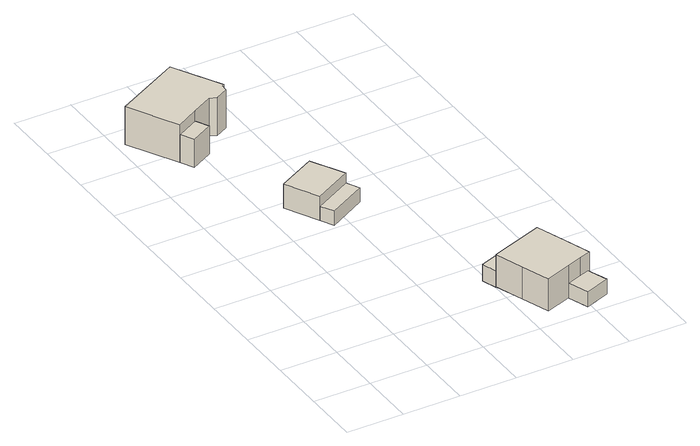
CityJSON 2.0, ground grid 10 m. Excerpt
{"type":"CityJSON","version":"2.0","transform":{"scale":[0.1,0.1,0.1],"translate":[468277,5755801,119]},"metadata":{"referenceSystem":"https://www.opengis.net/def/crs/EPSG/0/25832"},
"CityObjects":{
"building1":{"type":"Building","attributes":{"Gemeindeschluessel":"05711000","function":"31001_1010"},"address":[{"country":"Germany","locality":"Bielefeld","thoroughfareNumber":"18","thoroughfareName":"Westkampweg"}],"children":["building1-1","building1-2"]},
"building1-1":{"type":"BuildingPart","attributes":{"BezugspunktDach":"2000","measuredHeight":9.55},"parents":["building1"],"geometry":[{"type":"Solid","lod":"1","boundaries":[[[[0,1,2,3,4,5,6,7,8]],[[9,10,11,12,13,14,15,16,17]],[[9,17,8,7]],[[10,9,7,6]],[[11,10,6,5]],[[12,11,5,4]],[[13,12,4,3]],[[14,13,3,2]],[[15,14,2,1]],[[16,15,1,0]],[[17,16,0,8]]]]}]},
"building1-2":{"type":"BuildingPart","attributes":{"BezugspunktDach":"2000","measuredHeight":5.04},"parents":["building1"],"geometry":[{"type":"Solid","lod":"1","boundaries":[[[[18,19,20,21]],[[22,12,11,23]],[[22,23,21,20]],[[12,22,20,19]],[[11,12,19,18]],[[23,11,18,21]]]]}]},
"building2":{"type":"Building","attributes":{"Gemeindeschluessel":"05711000","BezugspunktDach":"2000","function":"31001_2460","measuredHeight":5.28},"address":[{"country":"Germany","locality":"Bielefeld","thoroughfareNumber":"18","thoroughfareName":"Westkampweg"}],"geometry":[{"type":"Solid","lod":"1","boundaries":[[[[24,25,26,27]],[[28,29,30,31]],[[28,31,27,26]],[[29,28,26,25]],[[30,29,25,24]],[[31,30,24,27]]]]}]},
"building3":{"type":"Building","attributes":{"Gemeindeschluessel":"05711000","BezugspunktDach":"2000","function":"51009_1610","measuredHeight":3.39},"address":[{"country":"Germany"}],"geometry":[{"type":"Solid","lod":"1","boundaries":[[[[32,33,34,35]],[[36,28,31,37]],[[36,37,35,34]],[[28,36,34,33]],[[31,28,33,32]],[[37,31,32,35]]]]}]},
"building4":{"type":"Building","attributes":{"Gemeindeschluessel":"05711000","BezugspunktDach":"2000","function":"31001_9998","measuredHeight":3.31},"address":[{"country":"Germany","locality":"Bielefeld","thoroughfareNumber":"17","thoroughfareName":"Siekkamp"}],"geometry":[{"type":"Solid","lod":"1","boundaries":[[[[38,39,40,41]],[[42,43,44,45]],[[42,45,41,40]],[[43,42,40,39]],[[44,43,39,38]],[[45,44,38,41]]]]}]},
"building5":{"type":"Building","attributes":{"Gemeindeschluessel":"05711000","function":"31001_1010"},"address":[{"country":"Germany","locality":"Bielefeld","thoroughfareNumber":"17","thoroughfareName":"Siekkamp"}],"children":["building5-1","building5-2"]},
"building5-1":{"type":"BuildingPart","attributes":{"BezugspunktDach":"2000","measuredHeight":8.14},"parents":["building5"],"geometry":[{"type":"Solid","lod":"1","boundaries":[[[[46,47,48,49,50,51,52,53]],[[54,55,56,57,58,59,60,61]],[[54,61,53,52]],[[55,54,52,51]],[[56,55,51,50]],[[57,56,50,49]],[[58,57,49,48]],[[59,58,48,47]],[[60,59,47,46]],[[61,60,46,53]]]]}]},
"building5-2":{"type":"BuildingPart","attributes":{"BezugspunktDach":"2000","measuredHeight":2.65},"address":[{"country":"Germany","locality":"Bielefeld","thoroughfareNumber":"17","thoroughfareName":"Siekkamp"}],"parents":["building5"],"geometry":[{"type":"Solid","lod":"1","boundaries":[[[[62,63,64,65]],[[66,61,67,68]],[[66,68,65,64]],[[61,66,64,63]],[[67,61,63,62]],[[68,67,62,65]]]]}]}
},
"vertices":[
[165,724,81],[169,726,81],[123,811,81],[8,750,81],[54,664,81],[93,685,81],[130,705,81],[142,700,81],[164,712,81],[142,700,12],[130,705,12],[93,685,12],[54,664,12],[8,750,12],[123,811,12],[169,726,12],[165,724,12],[164,712,12],
[93,685,63],[54,664,63],[66,641,63],[105,662,63],[66,641,12],[105,662,12],
[200,523,46],[134,488,46],[164,430,46],[231,466,46],[164,430,2],[134,488,2],[200,523,2],[231,466,2],
[231,466,28],[164,430,28],[176,407,28],[243,443,28],[176,407,2],[243,443,2],
[378,187,36],[289,154,36],[298,128,36],[388,160,36],[298,128,6],[289,154,6],[378,187,6],[388,160,6],
[404,55,66],[424,62,66],[407,112,66],[390,161,66],[298,128,66],[315,78,66],[332,29,66],[377,45,66],[332,29,7],[315,78,7],[298,128,7],[390,161,7],[407,112,7],[424,62,7],[404,55,7],[377,45,7],
[420,61,34],[377,45,34],[390,9,34],[433,25,34],[390,9,7],[420,61,7],[433,25,7]
]}
